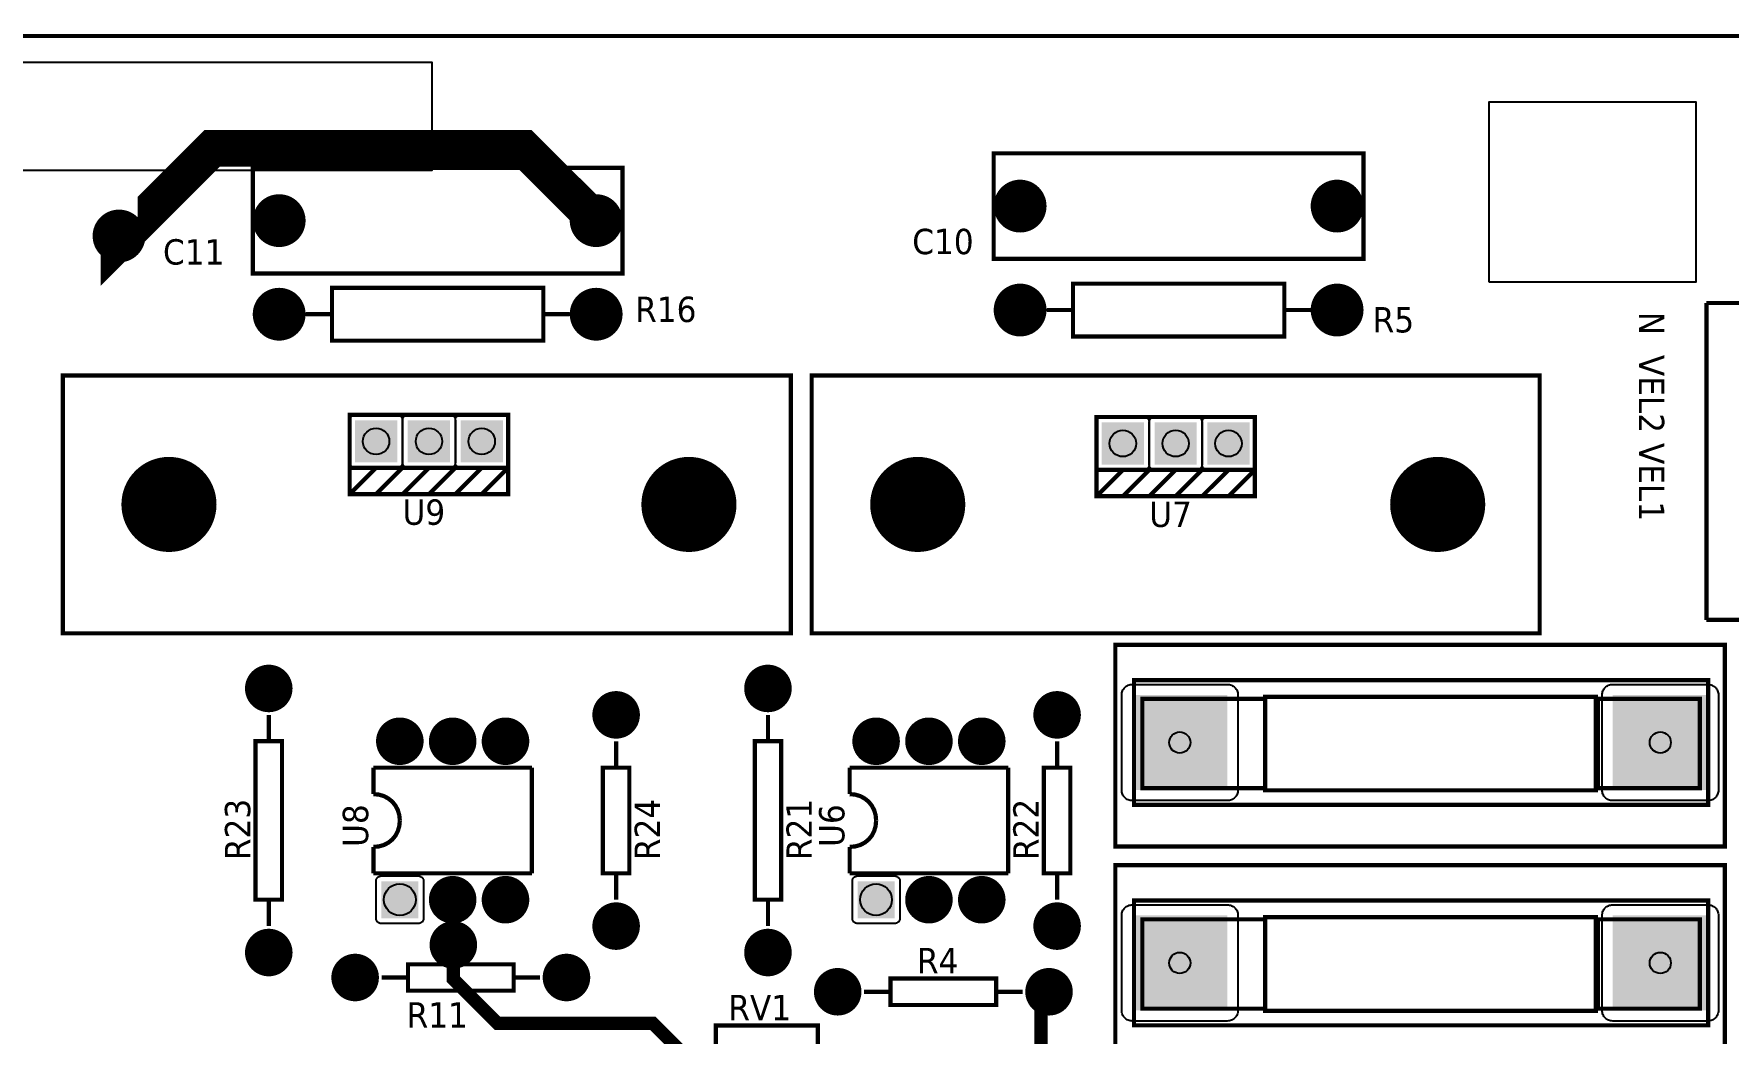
# Model space of a CAD drawing. Header units: millimetres. Extents: x 123.5 to 144.3, y 105.4 to 121.6.
# Drawn here: x 126.88 to 132.66, y 111.91 to 115.32 of the extents above; entities that cross this region are included whole.
import ezdxf

# ---------------------------------------------------------------- set-up
doc = ezdxf.new("R2010")
doc.units = ezdxf.units.MM
doc.layers.add('DESC', color=250, linetype='Continuous')
doc.styles.get("Standard").update_dxf_attribs({"font": 'tahoma.ttf'})

# ---------------------------------------------------------------- blocks, each defined once
blk = doc.blocks.new('EPAD')
at = {"const_width": 0.5}
blk.add_lwpolyline([(-0.25, 0, 1), (0.25, 0, 1)], format="xyb", close=True, dxfattribs=at)
blk = doc.blocks.new('RPAD')
blk.add_trace([(-0.5, -0.5), (-0.5, 0.5), (0.5, -0.5), (0.5, 0.5)])
blk = doc.blocks.new('Electronica')
for points, const_width in [([(127.3911, 110.3732), (132.7303, 110.3732), (132.7303, 114.4905), (127.3911, 114.4905), (127.3911, 110.3732)], 0.008), ([(127.3911, 110.3732), (132.7303, 110.3732), (132.7303, 114.4905), (127.3911, 114.4905), (127.3911, 110.3732)], 0.008), ([(127.3911, 110.3732), (132.7303, 110.3732), (132.7303, 114.4905), (127.3911, 114.4905), (127.3911, 110.3732)], 0.008), ([(129.2297, 114.1118), (129.2297, 114.1015), (129.406, 114.2778), (129.9959, 114.2778), (130.1328, 114.1409)], 0.07), ([(130.8853, 114.0684), (131.5853, 114.0684), (131.5853, 114.2684), (130.8853, 114.2684), (130.8853, 114.0684)], 0.008), ([(130.8853, 114.0684), (131.5853, 114.0684), (131.5853, 114.2684), (130.8853, 114.2684), (130.8853, 114.0684)], 0.008), ([(130.8853, 114.0684), (131.5853, 114.0684), (131.5853, 114.2684), (130.8853, 114.2684), (130.8853, 114.0684)], 0.008), ([(129.4828, 114.0409), (130.1828, 114.0409), (130.1828, 114.2409), (129.4828, 114.2409), (129.4828, 114.0409)], 0.008), ([(129.4828, 114.0409), (130.1828, 114.0409), (130.1828, 114.2409), (129.4828, 114.2409), (129.4828, 114.0409)], 0.008), ([(129.4828, 114.0409), (130.1828, 114.0409), (130.1828, 114.2409), (129.4828, 114.2409), (129.4828, 114.0409)], 0.008), ([(129.6328, 113.9137), (130.0328, 113.9137), (130.0328, 114.0137), (129.6328, 114.0137), (129.6328, 113.9137)], 0.008), ([(129.6328, 113.9137), (130.0328, 113.9137), (130.0328, 114.0137), (129.6328, 114.0137), (129.6328, 113.9137)], 0.008), ([(129.6328, 113.9137), (130.0328, 113.9137), (130.0328, 114.0137), (129.6328, 114.0137), (129.6328, 113.9137)], 0.008), ([(131.0353, 113.9216), (131.4353, 113.9216), (131.4353, 114.0216), (131.0353, 114.0216), (131.0353, 113.9216)], 0.008), ([(131.0353, 113.9216), (131.4353, 113.9216), (131.4353, 114.0216), (131.0353, 114.0216), (131.0353, 113.9216)], 0.008), ([(131.0353, 113.9216), (131.4353, 113.9216), (131.4353, 114.0216), (131.0353, 114.0216), (131.0353, 113.9216)], 0.008), ([(130.9853, 113.9716), (131.0353, 113.9716)], 0.008), ([(130.9853, 113.9716), (131.0353, 113.9716)], 0.008), ([(130.9853, 113.9716), (131.0353, 113.9716)], 0.008), ([(131.4353, 113.9716), (131.4853, 113.9716)], 0.008), ([(131.4353, 113.9716), (131.4853, 113.9716)], 0.008), ([(131.4353, 113.9716), (131.4853, 113.9716)], 0.008), ([(132.2344, 113.985), (132.6344, 113.985)], 0.008), ([(132.2344, 113.985), (132.2344, 113.385)], 0.008), ([(132.2344, 113.985), (132.6344, 113.985)], 0.008), ([(132.2344, 113.985), (132.2344, 113.385)], 0.008), ([(132.2344, 113.985), (132.6344, 113.985)], 0.008), ([(132.2344, 113.985), (132.2344, 113.385)], 0.008), ([(129.5828, 113.9637), (129.6328, 113.9637)], 0.008), ([(129.5828, 113.9637), (129.6328, 113.9637)], 0.008), ([(129.5828, 113.9637), (129.6328, 113.9637)], 0.008), ([(130.0328, 113.9637), (130.0828, 113.9637)], 0.008), ([(130.0328, 113.9637), (130.0828, 113.9637)], 0.008), ([(130.0328, 113.9637), (130.0828, 113.9637)], 0.008), ([(129.1234, 113.3594), (130.5013, 113.3594), (130.5013, 113.8476), (129.1234, 113.8476), (129.1234, 113.3594)], 0.008), ([(129.1234, 113.3594), (130.5013, 113.3594), (130.5013, 113.8476), (129.1234, 113.8476), (129.1234, 113.3594)], 0.008), ([(129.1234, 113.3594), (130.5013, 113.3594), (130.5013, 113.8476), (129.1234, 113.8476), (129.1234, 113.3594)], 0.008), ([(130.5407, 113.3594), (131.9187, 113.3594), (131.9187, 113.8476), (130.5407, 113.8476), (130.5407, 113.3594)], 0.008), ([(130.5407, 113.3594), (131.9187, 113.3594), (131.9187, 113.8476), (130.5407, 113.8476), (130.5407, 113.3594)], 0.008), ([(130.5407, 113.3594), (131.9187, 113.3594), (131.9187, 113.8476), (130.5407, 113.8476), (130.5407, 113.3594)], 0.008), ([(129.6663, 113.673), (129.9663, 113.673), (129.9663, 113.773), (129.6663, 113.773), (129.6663, 113.673)], 0.008), ([(129.6663, 113.673), (129.9663, 113.673), (129.9663, 113.773), (129.6663, 113.773), (129.6663, 113.673)], 0.008), ([(129.6663, 113.673), (129.9663, 113.673), (129.9663, 113.773), (129.6663, 113.773), (129.6663, 113.673)], 0.008), ([(131.0797, 113.669), (131.3797, 113.669), (131.3797, 113.769), (131.0797, 113.769), (131.0797, 113.669)], 0.008), ([(131.0797, 113.669), (131.3797, 113.669), (131.3797, 113.769), (131.0797, 113.769), (131.0797, 113.669)], 0.008), ([(131.0797, 113.669), (131.3797, 113.669), (131.3797, 113.769), (131.0797, 113.769), (131.0797, 113.669)], 0.008), ([(129.9663, 113.673), (129.9663, 113.623), (129.6663, 113.623), (129.6663, 113.673)], 0.008), ([(129.7163, 113.673), (129.6663, 113.623)], 0.008), ([(129.9663, 113.673), (129.9663, 113.623), (129.6663, 113.623), (129.6663, 113.673)], 0.008), ([(129.7163, 113.673), (129.6663, 113.623)], 0.008), ([(129.9663, 113.673), (129.9663, 113.623), (129.6663, 113.623), (129.6663, 113.673)], 0.008), ([(129.7163, 113.673), (129.6663, 113.623)], 0.008), ([(129.7663, 113.673), (129.7163, 113.623)], 0.008), ([(129.7663, 113.673), (129.7163, 113.623)], 0.008), ([(129.7663, 113.673), (129.7163, 113.623)], 0.008), ([(129.8163, 113.673), (129.7663, 113.623)], 0.008), ([(129.8163, 113.673), (129.7663, 113.623)], 0.008), ([(129.8163, 113.673), (129.7663, 113.623)], 0.008), ([(129.8663, 113.673), (129.8163, 113.623)], 0.008), ([(129.8663, 113.673), (129.8163, 113.623)], 0.008), ([(129.8663, 113.673), (129.8163, 113.623)], 0.008), ([(129.9163, 113.673), (129.8663, 113.623)], 0.008), ([(129.9163, 113.673), (129.8663, 113.623)], 0.008), ([(129.9163, 113.673), (129.8663, 113.623)], 0.008), ([(129.9663, 113.673), (129.9163, 113.623)], 0.008), ([(129.9663, 113.673), (129.9163, 113.623)], 0.008), ([(129.9663, 113.673), (129.9163, 113.623)], 0.008), ([(131.3797, 113.669), (131.3797, 113.619), (131.0797, 113.619), (131.0797, 113.669)], 0.008), ([(131.1297, 113.669), (131.0797, 113.619)], 0.008), ([(131.3797, 113.669), (131.3797, 113.619), (131.0797, 113.619), (131.0797, 113.669)], 0.008), ([(131.1297, 113.669), (131.0797, 113.619)], 0.008), ([(131.3797, 113.669), (131.3797, 113.619), (131.0797, 113.619), (131.0797, 113.669)], 0.008), ([(131.1297, 113.669), (131.0797, 113.619)], 0.008), ([(131.1797, 113.669), (131.1297, 113.619)], 0.008), ([(131.1797, 113.669), (131.1297, 113.619)], 0.008), ([(131.1797, 113.669), (131.1297, 113.619)], 0.008), ([(131.2297, 113.669), (131.1797, 113.619)], 0.008), ([(131.2297, 113.669), (131.1797, 113.619)], 0.008), ([(131.2297, 113.669), (131.1797, 113.619)], 0.008), ([(131.2797, 113.669), (131.2297, 113.619)], 0.008), ([(131.2797, 113.669), (131.2297, 113.619)], 0.008), ([(131.2797, 113.669), (131.2297, 113.619)], 0.008), ([(131.3297, 113.669), (131.2797, 113.619)], 0.008), ([(131.3297, 113.669), (131.2797, 113.619)], 0.008), ([(131.3297, 113.669), (131.2797, 113.619)], 0.008), ([(131.3797, 113.669), (131.3297, 113.619)], 0.008), ([(131.3797, 113.669), (131.3297, 113.619)], 0.008), ([(131.3797, 113.669), (131.3297, 113.619)], 0.008), ([(132.2344, 113.385), (132.6344, 113.385)], 0.008), ([(132.2344, 113.385), (132.6344, 113.385)], 0.008), ([(132.2344, 113.385), (132.6344, 113.385)], 0.008), ([(131.1155, 112.9558), (132.269, 112.9558), (132.269, 113.3377), (131.1155, 113.3377), (131.1155, 112.9558)], 0.008), ([(131.1155, 112.9558), (132.269, 112.9558), (132.269, 113.3377), (131.1155, 113.3377), (131.1155, 112.9558)], 0.008), ([(131.1155, 112.9558), (132.269, 112.9558), (132.269, 113.3377), (131.1155, 113.3377), (131.1155, 112.9558)], 0.008), ([(131.1509, 113.0346), (132.2375, 113.0346), (132.2375, 113.2708), (131.1509, 113.2708), (131.1509, 113.0346)], 0.008), ([(131.1509, 113.0346), (132.2375, 113.0346), (132.2375, 113.2708), (131.1509, 113.2708), (131.1509, 113.0346)], 0.008), ([(131.1509, 113.0346), (132.2375, 113.0346), (132.2375, 113.2708), (131.1509, 113.2708), (131.1509, 113.0346)], 0.008), ([(131.1667, 113.0661), (131.399, 113.0661), (131.399, 113.2354), (131.1667, 113.2354), (131.1667, 113.0661)], 0.008), ([(131.1667, 113.0661), (131.399, 113.0661), (131.399, 113.2354), (131.1667, 113.2354), (131.1667, 113.0661)], 0.008), ([(131.1667, 113.0661), (131.399, 113.0661), (131.399, 113.2354), (131.1667, 113.2354), (131.1667, 113.0661)], 0.008), ([(131.399, 113.0621), (132.0249, 113.0621), (132.0249, 113.2393), (131.399, 113.2393), (131.399, 113.0621)], 0.008), ([(131.399, 113.0621), (132.0249, 113.0621), (132.0249, 113.2393), (131.399, 113.2393), (131.399, 113.0621)], 0.008), ([(131.399, 113.0621), (132.0249, 113.0621), (132.0249, 113.2393), (131.399, 113.2393), (131.399, 113.0621)], 0.008), ([(132.0289, 113.0661), (132.2218, 113.0661), (132.2218, 113.2354), (132.0289, 113.2354), (132.0289, 113.0661)], 0.008), ([(132.0289, 113.0661), (132.2218, 113.0661), (132.2218, 113.2354), (132.0289, 113.2354), (132.0289, 113.0661)], 0.008), ([(132.0289, 113.0661), (132.2218, 113.0661), (132.2218, 113.2354), (132.0289, 113.2354), (132.0289, 113.0661)], 0.008), ([(129.5131, 113.1551), (129.5131, 113.2051)], 0.008), ([(129.5131, 113.1551), (129.5131, 113.2051)], 0.008), ([(129.5131, 113.1551), (129.5131, 113.2051)], 0.008), ([(130.458, 113.2051), (130.458, 113.1551)], 0.008), ([(130.458, 113.2051), (130.458, 113.1551)], 0.008), ([(130.458, 113.2051), (130.458, 113.1551)], 0.008), ([(129.4881, 112.8551), (129.5381, 112.8551), (129.5381, 113.1551), (129.4881, 113.1551), (129.4881, 112.8551)], 0.008), ([(129.4881, 112.8551), (129.5381, 112.8551), (129.5381, 113.1551), (129.4881, 113.1551), (129.4881, 112.8551)], 0.008), ([(129.4881, 112.8551), (129.5381, 112.8551), (129.5381, 113.1551), (129.4881, 113.1551), (129.4881, 112.8551)], 0.008), ([(130.1706, 113.1551), (130.1706, 113.1051)], 0.008), ([(130.1706, 113.1551), (130.1706, 113.1051)], 0.008), ([(130.1706, 113.1551), (130.1706, 113.1051)], 0.008), ([(130.433, 112.8551), (130.483, 112.8551), (130.483, 113.1551), (130.433, 113.1551), (130.433, 112.8551)], 0.008), ([(130.433, 112.8551), (130.483, 112.8551), (130.483, 113.1551), (130.433, 113.1551), (130.433, 112.8551)], 0.008), ([(130.433, 112.8551), (130.483, 112.8551), (130.483, 113.1551), (130.433, 113.1551), (130.433, 112.8551)], 0.008), ([(131.0053, 113.1051), (131.0053, 113.1551)], 0.008), ([(131.0053, 113.1051), (131.0053, 113.1551)], 0.008), ([(131.0053, 113.1051), (131.0053, 113.1551)], 0.008), ([(129.7112, 113.0551), (129.7112, 113.1051)], 0.008), ([(129.7112, 113.1051), (130.0112, 113.1051)], 0.008), ([(129.7112, 113.0551), (129.7112, 113.1051)], 0.008), ([(129.7112, 113.1051), (130.0112, 113.1051)], 0.008), ([(129.7112, 113.0551), (129.7112, 113.1051)], 0.008), ([(129.7112, 113.1051), (130.0112, 113.1051)], 0.008), ([(130.0112, 112.9051), (130.0112, 113.1051)], 0.008), ([(130.0112, 112.9051), (130.0112, 113.1051)], 0.008), ([(130.0112, 112.9051), (130.0112, 113.1051)], 0.008), ([(130.1456, 112.9051), (130.1956, 112.9051), (130.1956, 113.1051), (130.1456, 113.1051), (130.1456, 112.9051)], 0.008), ([(130.1456, 112.9051), (130.1956, 112.9051), (130.1956, 113.1051), (130.1456, 113.1051), (130.1456, 112.9051)], 0.008), ([(130.1456, 112.9051), (130.1956, 112.9051), (130.1956, 113.1051), (130.1456, 113.1051), (130.1456, 112.9051)], 0.008), ([(130.6127, 113.0551), (130.6127, 113.1051)], 0.008), ([(130.6127, 113.1051), (130.9127, 113.1051)], 0.008), ([(130.6127, 113.0551), (130.6127, 113.1051)], 0.008), ([(130.6127, 113.1051), (130.9127, 113.1051)], 0.008), ([(130.6127, 113.0551), (130.6127, 113.1051)], 0.008), ([(130.6127, 113.1051), (130.9127, 113.1051)], 0.008), ([(130.9127, 112.9051), (130.9127, 113.1051)], 0.008), ([(130.9127, 112.9051), (130.9127, 113.1051)], 0.008), ([(130.9127, 112.9051), (130.9127, 113.1051)], 0.008), ([(130.9803, 112.9051), (131.0303, 112.9051), (131.0303, 113.1051), (130.9803, 113.1051), (130.9803, 112.9051)], 0.008), ([(130.9803, 112.9051), (131.0303, 112.9051), (131.0303, 113.1051), (130.9803, 113.1051), (130.9803, 112.9051)], 0.008), ([(130.9803, 112.9051), (131.0303, 112.9051), (131.0303, 113.1051), (130.9803, 113.1051), (130.9803, 112.9051)], 0.008), ([(129.7612, 113.0051), (129.7602, 113.0152), (129.7574, 113.0247), (129.753, 113.0332), (129.747, 113.0406), (129.7397, 113.0466), (129.7312, 113.0512), (129.7216, 113.0541), (129.7112, 113.0551)], 0.008), ([(129.7612, 113.0051), (129.7602, 113.0152), (129.7574, 113.0247), (129.753, 113.0332), (129.747, 113.0406), (129.7397, 113.0466), (129.7312, 113.0512), (129.7216, 113.0541), (129.7112, 113.0551)], 0.008), ([(129.7612, 113.0051), (129.7602, 113.0152), (129.7574, 113.0247), (129.753, 113.0332), (129.747, 113.0406), (129.7397, 113.0466), (129.7312, 113.0512), (129.7216, 113.0541), (129.7112, 113.0551)], 0.008), ([(130.6627, 113.0051), (130.6618, 113.0152), (130.659, 113.0247), (130.6546, 113.0332), (130.6486, 113.0406), (130.6413, 113.0466), (130.6328, 113.0512), (130.6232, 113.0541), (130.6127, 113.0551)], 0.008), ([(130.6627, 113.0051), (130.6618, 113.0152), (130.659, 113.0247), (130.6546, 113.0332), (130.6486, 113.0406), (130.6413, 113.0466), (130.6328, 113.0512), (130.6232, 113.0541), (130.6127, 113.0551)], 0.008), ([(130.6627, 113.0051), (130.6618, 113.0152), (130.659, 113.0247), (130.6546, 113.0332), (130.6486, 113.0406), (130.6413, 113.0466), (130.6328, 113.0512), (130.6232, 113.0541), (130.6127, 113.0551)], 0.008), ([(129.7612, 113.0051), (129.7602, 112.9946), (129.7574, 112.985), (129.753, 112.9765), (129.747, 112.9692), (129.7397, 112.9632), (129.7312, 112.9588), (129.7216, 112.956), (129.7112, 112.9551)], 0.008), ([(129.7612, 113.0051), (129.7602, 112.9946), (129.7574, 112.985), (129.753, 112.9765), (129.747, 112.9692), (129.7397, 112.9632), (129.7312, 112.9588), (129.7216, 112.956), (129.7112, 112.9551)], 0.008), ([(129.7612, 113.0051), (129.7602, 112.9946), (129.7574, 112.985), (129.753, 112.9765), (129.747, 112.9692), (129.7397, 112.9632), (129.7312, 112.9588), (129.7216, 112.956), (129.7112, 112.9551)], 0.008), ([(130.6627, 113.0051), (130.6618, 112.9946), (130.659, 112.985), (130.6546, 112.9765), (130.6486, 112.9692), (130.6413, 112.9632), (130.6328, 112.9588), (130.6232, 112.956), (130.6127, 112.9551)], 0.008), ([(130.6627, 113.0051), (130.6618, 112.9946), (130.659, 112.985), (130.6546, 112.9765), (130.6486, 112.9692), (130.6413, 112.9632), (130.6328, 112.9588), (130.6232, 112.956), (130.6127, 112.9551)], 0.008), ([(130.6627, 113.0051), (130.6618, 112.9946), (130.659, 112.985), (130.6546, 112.9765), (130.6486, 112.9692), (130.6413, 112.9632), (130.6328, 112.9588), (130.6232, 112.956), (130.6127, 112.9551)], 0.008), ([(129.7112, 112.9051), (129.7112, 112.9551)], 0.008), ([(129.7112, 112.9051), (129.7112, 112.9551)], 0.008), ([(129.7112, 112.9051), (129.7112, 112.9551)], 0.008), ([(130.6127, 112.9051), (130.6127, 112.9551)], 0.008), ([(130.6127, 112.9051), (130.6127, 112.9551)], 0.008), ([(130.6127, 112.9051), (130.6127, 112.9551)], 0.008), ([(131.1155, 112.5385), (132.269, 112.5385), (132.269, 112.9204), (131.1155, 112.9204), (131.1155, 112.5385)], 0.008), ([(131.1155, 112.5385), (132.269, 112.5385), (132.269, 112.9204), (131.1155, 112.9204), (131.1155, 112.5385)], 0.008), ([(131.1155, 112.5385), (132.269, 112.5385), (132.269, 112.9204), (131.1155, 112.9204), (131.1155, 112.5385)], 0.008), ([(129.7112, 112.9051), (130.0112, 112.9051)], 0.008), ([(129.7112, 112.9051), (130.0112, 112.9051)], 0.008), ([(129.7112, 112.9051), (130.0112, 112.9051)], 0.008), ([(130.1706, 112.9051), (130.1706, 112.8551)], 0.008), ([(130.1706, 112.9051), (130.1706, 112.8551)], 0.008), ([(130.1706, 112.9051), (130.1706, 112.8551)], 0.008), ([(130.6127, 112.9051), (130.9127, 112.9051)], 0.008), ([(130.6127, 112.9051), (130.9127, 112.9051)], 0.008), ([(130.6127, 112.9051), (130.9127, 112.9051)], 0.008), ([(131.0053, 112.8551), (131.0053, 112.9051)], 0.008), ([(131.0053, 112.8551), (131.0053, 112.9051)], 0.008), ([(131.0053, 112.8551), (131.0053, 112.9051)], 0.008), ([(129.5131, 112.8051), (129.5131, 112.8551)], 0.008), ([(129.5131, 112.8051), (129.5131, 112.8551)], 0.008), ([(129.5131, 112.8051), (129.5131, 112.8551)], 0.008), ([(130.458, 112.8551), (130.458, 112.8051)], 0.008), ([(130.458, 112.8551), (130.458, 112.8051)], 0.008), ([(130.458, 112.8551), (130.458, 112.8051)], 0.008), ([(131.1509, 112.6173), (132.2375, 112.6173), (132.2375, 112.8535), (131.1509, 112.8535), (131.1509, 112.6173)], 0.008), ([(131.1509, 112.6173), (132.2375, 112.6173), (132.2375, 112.8535), (131.1509, 112.8535), (131.1509, 112.6173)], 0.008), ([(131.1509, 112.6173), (132.2375, 112.6173), (132.2375, 112.8535), (131.1509, 112.8535), (131.1509, 112.6173)], 0.008), ([(131.1667, 112.6488), (131.399, 112.6488), (131.399, 112.818), (131.1667, 112.818), (131.1667, 112.6488)], 0.008), ([(131.1667, 112.6488), (131.399, 112.6488), (131.399, 112.818), (131.1667, 112.818), (131.1667, 112.6488)], 0.008), ([(131.1667, 112.6488), (131.399, 112.6488), (131.399, 112.818), (131.1667, 112.818), (131.1667, 112.6488)], 0.008), ([(131.399, 112.6448), (132.0249, 112.6448), (132.0249, 112.822), (131.399, 112.822), (131.399, 112.6448)], 0.008), ([(131.399, 112.6448), (132.0249, 112.6448), (132.0249, 112.822), (131.399, 112.822), (131.399, 112.6448)], 0.008), ([(131.399, 112.6448), (132.0249, 112.6448), (132.0249, 112.822), (131.399, 112.822), (131.399, 112.6448)], 0.008), ([(132.0289, 112.6488), (132.2218, 112.6488), (132.2218, 112.818), (132.0289, 112.818), (132.0289, 112.6488)], 0.008), ([(132.0289, 112.6488), (132.2218, 112.6488), (132.2218, 112.818), (132.0289, 112.818), (132.0289, 112.6488)], 0.008), ([(132.0289, 112.6488), (132.2218, 112.6488), (132.2218, 112.818), (132.0289, 112.818), (132.0289, 112.6488)], 0.008), ([(129.8625, 112.7695), (129.8625, 112.7049), (129.9462, 112.6212), (130.2399, 112.6212), (130.3207, 112.5404), (130.3207, 112.5001), (130.458, 112.3628), (130.458, 112.2331), (130.4969, 112.1943)], 0.025), ([(129.7766, 112.6828), (129.9766, 112.6828), (129.9766, 112.7328), (129.7766, 112.7328), (129.7766, 112.6828)], 0.008), ([(129.7766, 112.6828), (129.9766, 112.6828), (129.9766, 112.7328), (129.7766, 112.7328), (129.7766, 112.6828)], 0.008), ([(129.7766, 112.6828), (129.9766, 112.6828), (129.9766, 112.7328), (129.7766, 112.7328), (129.7766, 112.6828)], 0.008), ([(129.7266, 112.7078), (129.7766, 112.7078)], 0.008), ([(129.7266, 112.7078), (129.7766, 112.7078)], 0.008), ([(129.7266, 112.7078), (129.7766, 112.7078)], 0.008), ([(129.9766, 112.7078), (130.0266, 112.7078)], 0.008), ([(129.9766, 112.7078), (130.0266, 112.7078)], 0.008), ([(129.9766, 112.7078), (130.0266, 112.7078)], 0.008), ([(130.69, 112.6558), (130.89, 112.6558), (130.89, 112.7058), (130.69, 112.7058), (130.69, 112.6558)], 0.008), ([(130.69, 112.6558), (130.89, 112.6558), (130.89, 112.7058), (130.69, 112.7058), (130.69, 112.6558)], 0.008), ([(130.69, 112.6558), (130.89, 112.6558), (130.89, 112.7058), (130.69, 112.7058), (130.69, 112.6558)], 0.008), ([(130.797, 112.2917), (130.975, 112.4698), (130.975, 112.6659), (130.99, 112.6808)], 0.025), ([(130.64, 112.6808), (130.69, 112.6808)], 0.008), ([(130.64, 112.6808), (130.69, 112.6808)], 0.008), ([(130.64, 112.6808), (130.69, 112.6808)], 0.008), ([(130.89, 112.6808), (130.94, 112.6808)], 0.008), ([(130.89, 112.6808), (130.94, 112.6808)], 0.008), ([(130.89, 112.6808), (130.94, 112.6808)], 0.008), ([(130.3595, 112.3964), (130.5524, 112.3964), (130.5524, 112.6169), (130.3595, 112.6169), (130.3595, 112.3964)], 0.008), ([(130.3595, 112.3964), (130.5524, 112.3964), (130.5524, 112.6169), (130.3595, 112.6169), (130.3595, 112.3964)], 0.008), ([(130.3595, 112.3964), (130.5524, 112.3964), (130.5524, 112.6169), (130.3595, 112.6169), (130.3595, 112.3964)], 0.008)]:
    blk.add_lwpolyline(points, dxfattribs=dict(const_width=const_width))
for points in [[(128.1122, 114.2366), (129.8222, 114.2366), (129.8222, 114.4406), (128.1122, 114.4406), (128.1122, 114.2366)], [(131.8224, 114.0248), (132.2147, 114.0248), (132.2147, 114.365), (131.8224, 114.365), (131.8224, 114.0248)]]:
    blk.add_lwpolyline(points)
for points in [[(129.7563, 113.673), (129.6763, 113.673), (129.6752, 113.673), (129.6742, 113.6732), (129.6733, 113.6734), (129.6724, 113.6737), (129.6715, 113.6742), (129.6707, 113.6746), (129.6699, 113.6752), (129.6692, 113.6759), (129.6685, 113.6766), (129.668, 113.6773), (129.6675, 113.6782), (129.6671, 113.679), (129.6667, 113.68), (129.6665, 113.6809), (129.6663, 113.6819), (129.6663, 113.683), (129.6663, 113.763), (129.6663, 113.764), (129.6665, 113.765), (129.6667, 113.766), (129.6671, 113.7669), (129.6675, 113.7678), (129.668, 113.7686), (129.6685, 113.7694), (129.6692, 113.7701), (129.6699, 113.7707), (129.6707, 113.7713), (129.6715, 113.7718), (129.6724, 113.7722), (129.6733, 113.7725), (129.6742, 113.7728), (129.6752, 113.7729), (129.6763, 113.773), (129.7563, 113.773), (129.7573, 113.7729), (129.7583, 113.7728), (129.7593, 113.7725), (129.7602, 113.7722), (129.7611, 113.7718), (129.7619, 113.7713), (129.7627, 113.7707), (129.7634, 113.7701), (129.764, 113.7694), (129.7646, 113.7686), (129.7651, 113.7678), (129.7655, 113.7669), (129.7658, 113.766), (129.7661, 113.765), (129.7662, 113.764), (129.7663, 113.763), (129.7663, 113.683), (129.7662, 113.6819), (129.7661, 113.6809), (129.7658, 113.68), (129.7655, 113.679), (129.7651, 113.6782), (129.7646, 113.6773), (129.764, 113.6766), (129.7634, 113.6759), (129.7627, 113.6752), (129.7619, 113.6746), (129.7611, 113.6742), (129.7602, 113.6737), (129.7593, 113.6734), (129.7583, 113.6732), (129.7573, 113.673), (129.7563, 113.673)], [(129.8563, 113.673), (129.7763, 113.673), (129.7752, 113.673), (129.7742, 113.6732), (129.7733, 113.6734), (129.7724, 113.6737), (129.7715, 113.6742), (129.7707, 113.6746), (129.7699, 113.6752), (129.7692, 113.6759), (129.7685, 113.6766), (129.768, 113.6773), (129.7675, 113.6782), (129.7671, 113.679), (129.7667, 113.68), (129.7665, 113.6809), (129.7663, 113.6819), (129.7663, 113.683), (129.7663, 113.763), (129.7663, 113.764), (129.7665, 113.765), (129.7667, 113.766), (129.7671, 113.7669), (129.7675, 113.7678), (129.768, 113.7686), (129.7685, 113.7694), (129.7692, 113.7701), (129.7699, 113.7707), (129.7707, 113.7713), (129.7715, 113.7718), (129.7724, 113.7722), (129.7733, 113.7725), (129.7742, 113.7728), (129.7752, 113.7729), (129.7763, 113.773), (129.8563, 113.773), (129.8573, 113.7729), (129.8583, 113.7728), (129.8593, 113.7725), (129.8602, 113.7722), (129.8611, 113.7718), (129.8619, 113.7713), (129.8627, 113.7707), (129.8634, 113.7701), (129.864, 113.7694), (129.8646, 113.7686), (129.8651, 113.7678), (129.8655, 113.7669), (129.8658, 113.766), (129.8661, 113.765), (129.8662, 113.764), (129.8663, 113.763), (129.8663, 113.683), (129.8662, 113.6819), (129.8661, 113.6809), (129.8658, 113.68), (129.8655, 113.679), (129.8651, 113.6782), (129.8646, 113.6773), (129.864, 113.6766), (129.8634, 113.6759), (129.8627, 113.6752), (129.8619, 113.6746), (129.8611, 113.6742), (129.8602, 113.6737), (129.8593, 113.6734), (129.8583, 113.6732), (129.8573, 113.673), (129.8563, 113.673)], [(129.9563, 113.673), (129.8763, 113.673), (129.8752, 113.673), (129.8742, 113.6732), (129.8733, 113.6734), (129.8724, 113.6737), (129.8715, 113.6742), (129.8707, 113.6746), (129.8699, 113.6752), (129.8692, 113.6759), (129.8685, 113.6766), (129.868, 113.6773), (129.8675, 113.6782), (129.8671, 113.679), (129.8667, 113.68), (129.8665, 113.6809), (129.8663, 113.6819), (129.8663, 113.683), (129.8663, 113.763), (129.8663, 113.764), (129.8665, 113.765), (129.8667, 113.766), (129.8671, 113.7669), (129.8675, 113.7678), (129.868, 113.7686), (129.8685, 113.7694), (129.8692, 113.7701), (129.8699, 113.7707), (129.8707, 113.7713), (129.8715, 113.7718), (129.8724, 113.7722), (129.8733, 113.7725), (129.8742, 113.7728), (129.8752, 113.7729), (129.8763, 113.773), (129.9563, 113.773), (129.9573, 113.7729), (129.9583, 113.7728), (129.9593, 113.7725), (129.9602, 113.7722), (129.9611, 113.7718), (129.9619, 113.7713), (129.9627, 113.7707), (129.9634, 113.7701), (129.964, 113.7694), (129.9646, 113.7686), (129.9651, 113.7678), (129.9655, 113.7669), (129.9658, 113.766), (129.9661, 113.765), (129.9662, 113.764), (129.9663, 113.763), (129.9663, 113.683), (129.9662, 113.6819), (129.9661, 113.6809), (129.9658, 113.68), (129.9655, 113.679), (129.9651, 113.6782), (129.9646, 113.6773), (129.964, 113.6766), (129.9634, 113.6759), (129.9627, 113.6752), (129.9619, 113.6746), (129.9611, 113.6742), (129.9602, 113.6737), (129.9593, 113.6734), (129.9583, 113.6732), (129.9573, 113.673), (129.9563, 113.673)], [(131.1697, 113.669), (131.0897, 113.669), (131.0886, 113.6691), (131.0876, 113.6692), (131.0867, 113.6695), (131.0857, 113.6698), (131.0849, 113.6702), (131.084, 113.6707), (131.0833, 113.6713), (131.0826, 113.6719), (131.0819, 113.6726), (131.0814, 113.6734), (131.0809, 113.6742), (131.0804, 113.6751), (131.0801, 113.676), (131.0799, 113.677), (131.0797, 113.678), (131.0797, 113.679), (131.0797, 113.759), (131.0797, 113.7601), (131.0799, 113.7611), (131.0801, 113.762), (131.0804, 113.763), (131.0809, 113.7638), (131.0814, 113.7647), (131.0819, 113.7654), (131.0826, 113.7661), (131.0833, 113.7668), (131.084, 113.7673), (131.0849, 113.7678), (131.0857, 113.7683), (131.0867, 113.7686), (131.0876, 113.7688), (131.0886, 113.769), (131.0897, 113.769), (131.1697, 113.769), (131.1707, 113.769), (131.1717, 113.7688), (131.1727, 113.7686), (131.1736, 113.7683), (131.1745, 113.7678), (131.1753, 113.7673), (131.1761, 113.7668), (131.1768, 113.7661), (131.1774, 113.7654), (131.178, 113.7647), (131.1785, 113.7638), (131.1789, 113.763), (131.1792, 113.762), (131.1795, 113.7611), (131.1796, 113.7601), (131.1797, 113.759), (131.1797, 113.679), (131.1796, 113.678), (131.1795, 113.677), (131.1792, 113.676), (131.1789, 113.6751), (131.1785, 113.6742), (131.178, 113.6734), (131.1774, 113.6726), (131.1768, 113.6719), (131.1761, 113.6713), (131.1753, 113.6707), (131.1745, 113.6702), (131.1736, 113.6698), (131.1727, 113.6695), (131.1717, 113.6692), (131.1707, 113.6691), (131.1697, 113.669)], [(131.2697, 113.669), (131.1897, 113.669), (131.1886, 113.6691), (131.1876, 113.6692), (131.1867, 113.6695), (131.1857, 113.6698), (131.1849, 113.6702), (131.184, 113.6707), (131.1833, 113.6713), (131.1826, 113.6719), (131.1819, 113.6726), (131.1814, 113.6734), (131.1809, 113.6742), (131.1804, 113.6751), (131.1801, 113.676), (131.1799, 113.677), (131.1797, 113.678), (131.1797, 113.679), (131.1797, 113.759), (131.1797, 113.7601), (131.1799, 113.7611), (131.1801, 113.762), (131.1804, 113.763), (131.1809, 113.7638), (131.1814, 113.7647), (131.1819, 113.7654), (131.1826, 113.7661), (131.1833, 113.7668), (131.184, 113.7673), (131.1849, 113.7678), (131.1857, 113.7683), (131.1867, 113.7686), (131.1876, 113.7688), (131.1886, 113.769), (131.1897, 113.769), (131.2697, 113.769), (131.2707, 113.769), (131.2717, 113.7688), (131.2727, 113.7686), (131.2736, 113.7683), (131.2745, 113.7678), (131.2753, 113.7673), (131.2761, 113.7668), (131.2768, 113.7661), (131.2774, 113.7654), (131.278, 113.7647), (131.2785, 113.7638), (131.2789, 113.763), (131.2792, 113.762), (131.2795, 113.7611), (131.2796, 113.7601), (131.2797, 113.759), (131.2797, 113.679), (131.2796, 113.678), (131.2795, 113.677), (131.2792, 113.676), (131.2789, 113.6751), (131.2785, 113.6742), (131.278, 113.6734), (131.2774, 113.6726), (131.2768, 113.6719), (131.2761, 113.6713), (131.2753, 113.6707), (131.2745, 113.6702), (131.2736, 113.6698), (131.2727, 113.6695), (131.2717, 113.6692), (131.2707, 113.6691), (131.2697, 113.669)], [(131.3697, 113.669), (131.2897, 113.669), (131.2886, 113.6691), (131.2876, 113.6692), (131.2867, 113.6695), (131.2857, 113.6698), (131.2849, 113.6702), (131.284, 113.6707), (131.2833, 113.6713), (131.2826, 113.6719), (131.2819, 113.6726), (131.2814, 113.6734), (131.2809, 113.6742), (131.2804, 113.6751), (131.2801, 113.676), (131.2799, 113.677), (131.2797, 113.678), (131.2797, 113.679), (131.2797, 113.759), (131.2797, 113.7601), (131.2799, 113.7611), (131.2801, 113.762), (131.2804, 113.763), (131.2809, 113.7638), (131.2814, 113.7647), (131.2819, 113.7654), (131.2826, 113.7661), (131.2833, 113.7668), (131.284, 113.7673), (131.2849, 113.7678), (131.2857, 113.7683), (131.2867, 113.7686), (131.2876, 113.7688), (131.2886, 113.769), (131.2897, 113.769), (131.3697, 113.769), (131.3707, 113.769), (131.3717, 113.7688), (131.3727, 113.7686), (131.3736, 113.7683), (131.3745, 113.7678), (131.3753, 113.7673), (131.3761, 113.7668), (131.3768, 113.7661), (131.3774, 113.7654), (131.378, 113.7647), (131.3785, 113.7638), (131.3789, 113.763), (131.3792, 113.762), (131.3795, 113.7611), (131.3796, 113.7601), (131.3797, 113.759), (131.3797, 113.679), (131.3796, 113.678), (131.3795, 113.677), (131.3792, 113.676), (131.3789, 113.6751), (131.3785, 113.6742), (131.378, 113.6734), (131.3774, 113.6726), (131.3768, 113.6719), (131.3761, 113.6713), (131.3753, 113.6707), (131.3745, 113.6702), (131.3736, 113.6698), (131.3727, 113.6695), (131.3717, 113.6692), (131.3707, 113.6691), (131.3697, 113.669)], [(131.1475, 113.2627), (131.3275, 113.2627), (131.3296, 113.2626), (131.3316, 113.2623), (131.3336, 113.2618), (131.3354, 113.2611), (131.3372, 113.2603), (131.3388, 113.2593), (131.3404, 113.2582), (131.3418, 113.2569), (131.343, 113.2555), (131.3442, 113.254), (131.3452, 113.2523), (131.346, 113.2506), (131.3467, 113.2487), (131.3471, 113.2468), (131.3474, 113.2448), (131.3475, 113.2427), (131.3475, 113.0627), (131.3474, 113.0606), (131.3471, 113.0586), (131.3467, 113.0567), (131.346, 113.0548), (131.3452, 113.0531), (131.3442, 113.0514), (131.343, 113.0499), (131.3418, 113.0485), (131.3404, 113.0472), (131.3388, 113.0461), (131.3372, 113.0451), (131.3354, 113.0442), (131.3336, 113.0436), (131.3316, 113.0431), (131.3296, 113.0428), (131.3275, 113.0427), (131.1475, 113.0427), (131.1455, 113.0428), (131.1435, 113.0431), (131.1415, 113.0436), (131.1397, 113.0442), (131.1379, 113.0451), (131.1363, 113.0461), (131.1347, 113.0472), (131.1333, 113.0485), (131.132, 113.0499), (131.1309, 113.0514), (131.1299, 113.0531), (131.1291, 113.0548), (131.1284, 113.0567), (131.1279, 113.0586), (131.1276, 113.0606), (131.1275, 113.0627), (131.1275, 113.2427), (131.1276, 113.2448), (131.1279, 113.2468), (131.1284, 113.2487), (131.1291, 113.2506), (131.1299, 113.2523), (131.1309, 113.254), (131.132, 113.2555), (131.1333, 113.2569), (131.1347, 113.2582), (131.1363, 113.2593), (131.1379, 113.2603), (131.1397, 113.2611), (131.1415, 113.2618), (131.1435, 113.2623), (131.1455, 113.2626), (131.1475, 113.2627)], [(132.057, 113.2627), (132.237, 113.2627), (132.2391, 113.2626), (132.2411, 113.2623), (132.243, 113.2618), (132.2449, 113.2611), (132.2466, 113.2603), (132.2483, 113.2593), (132.2498, 113.2582), (132.2512, 113.2569), (132.2525, 113.2555), (132.2536, 113.254), (132.2546, 113.2523), (132.2555, 113.2506), (132.2561, 113.2487), (132.2566, 113.2468), (132.2569, 113.2448), (132.257, 113.2427), (132.257, 113.0627), (132.2569, 113.0606), (132.2566, 113.0586), (132.2561, 113.0567), (132.2555, 113.0548), (132.2546, 113.0531), (132.2536, 113.0514), (132.2525, 113.0499), (132.2512, 113.0485), (132.2498, 113.0472), (132.2483, 113.0461), (132.2466, 113.0451), (132.2449, 113.0442), (132.243, 113.0436), (132.2411, 113.0431), (132.2391, 113.0428), (132.237, 113.0427), (132.057, 113.0427), (132.0549, 113.0428), (132.0529, 113.0431), (132.051, 113.0436), (132.0491, 113.0442), (132.0474, 113.0451), (132.0457, 113.0461), (132.0442, 113.0472), (132.0428, 113.0485), (132.0415, 113.0499), (132.0404, 113.0514), (132.0394, 113.0531), (132.0385, 113.0548), (132.0379, 113.0567), (132.0374, 113.0586), (132.0371, 113.0606), (132.037, 113.0627), (132.037, 113.2427), (132.0371, 113.2448), (132.0374, 113.2468), (132.0379, 113.2487), (132.0385, 113.2506), (132.0394, 113.2523), (132.0404, 113.254), (132.0415, 113.2555), (132.0428, 113.2569), (132.0442, 113.2582), (132.0457, 113.2593), (132.0474, 113.2603), (132.0491, 113.2611), (132.051, 113.2618), (132.0529, 113.2623), (132.0549, 113.2626), (132.057, 113.2627)], [(129.7262, 112.9001), (129.7962, 112.9001), (129.7972, 112.9), (129.7982, 112.8999), (129.7992, 112.8996), (129.8001, 112.8993), (129.801, 112.8989), (129.8018, 112.8984), (129.8026, 112.8978), (129.8033, 112.8972), (129.8039, 112.8965), (129.8045, 112.8957), (129.805, 112.8949), (129.8054, 112.894), (129.8057, 112.8931), (129.806, 112.8921), (129.8061, 112.8911), (129.8062, 112.8901), (129.8062, 112.8201), (129.8061, 112.819), (129.806, 112.818), (129.8057, 112.817), (129.8054, 112.8161), (129.805, 112.8152), (129.8045, 112.8144), (129.8039, 112.8137), (129.8033, 112.8129), (129.8026, 112.8123), (129.8018, 112.8117), (129.801, 112.8112), (129.8001, 112.8108), (129.7992, 112.8105), (129.7982, 112.8103), (129.7972, 112.8101), (129.7962, 112.8101), (129.7262, 112.8101), (129.7251, 112.8101), (129.7241, 112.8103), (129.7232, 112.8105), (129.7222, 112.8108), (129.7214, 112.8112), (129.7205, 112.8117), (129.7198, 112.8123), (129.7191, 112.8129), (129.7184, 112.8137), (129.7179, 112.8144), (129.7174, 112.8152), (129.7169, 112.8161), (129.7166, 112.817), (129.7164, 112.818), (129.7162, 112.819), (129.7162, 112.8201), (129.7162, 112.8901), (129.7162, 112.8911), (129.7164, 112.8921), (129.7166, 112.8931), (129.7169, 112.894), (129.7174, 112.8949), (129.7179, 112.8957), (129.7184, 112.8965), (129.7191, 112.8972), (129.7198, 112.8978), (129.7205, 112.8984), (129.7214, 112.8989), (129.7222, 112.8993), (129.7232, 112.8996), (129.7241, 112.8999), (129.7251, 112.9), (129.7262, 112.9001)], [(130.6277, 112.9001), (130.6977, 112.9001), (130.6988, 112.9), (130.6998, 112.8999), (130.7008, 112.8996), (130.7017, 112.8993), (130.7026, 112.8989), (130.7034, 112.8984), (130.7041, 112.8978), (130.7049, 112.8972), (130.7055, 112.8965), (130.7061, 112.8957), (130.7066, 112.8949), (130.707, 112.894), (130.7073, 112.8931), (130.7075, 112.8921), (130.7077, 112.8911), (130.7077, 112.8901), (130.7077, 112.8201), (130.7077, 112.819), (130.7075, 112.818), (130.7073, 112.817), (130.707, 112.8161), (130.7066, 112.8152), (130.7061, 112.8144), (130.7055, 112.8137), (130.7049, 112.8129), (130.7041, 112.8123), (130.7034, 112.8117), (130.7026, 112.8112), (130.7017, 112.8108), (130.7008, 112.8105), (130.6998, 112.8103), (130.6988, 112.8101), (130.6977, 112.8101), (130.6277, 112.8101), (130.6267, 112.8101), (130.6257, 112.8103), (130.6247, 112.8105), (130.6238, 112.8108), (130.6229, 112.8112), (130.6221, 112.8117), (130.6213, 112.8123), (130.6206, 112.8129), (130.62, 112.8137), (130.6194, 112.8144), (130.6189, 112.8152), (130.6185, 112.8161), (130.6182, 112.817), (130.6179, 112.818), (130.6178, 112.819), (130.6177, 112.8201), (130.6177, 112.8901), (130.6178, 112.8911), (130.6179, 112.8921), (130.6182, 112.8931), (130.6185, 112.894), (130.6189, 112.8949), (130.6194, 112.8957), (130.62, 112.8965), (130.6206, 112.8972), (130.6213, 112.8978), (130.6221, 112.8984), (130.6229, 112.8989), (130.6238, 112.8993), (130.6247, 112.8996), (130.6257, 112.8999), (130.6267, 112.9), (130.6277, 112.9001)], [(131.1475, 112.8454), (131.3275, 112.8454), (131.3296, 112.8453), (131.3316, 112.845), (131.3336, 112.8445), (131.3354, 112.8438), (131.3372, 112.843), (131.3388, 112.842), (131.3404, 112.8409), (131.3418, 112.8396), (131.343, 112.8382), (131.3442, 112.8366), (131.3452, 112.835), (131.346, 112.8332), (131.3467, 112.8314), (131.3471, 112.8295), (131.3474, 112.8274), (131.3475, 112.8254), (131.3475, 112.6454), (131.3474, 112.6433), (131.3471, 112.6413), (131.3467, 112.6393), (131.346, 112.6375), (131.3452, 112.6357), (131.3442, 112.6341), (131.343, 112.6326), (131.3418, 112.6312), (131.3404, 112.6299), (131.3388, 112.6287), (131.3372, 112.6277), (131.3354, 112.6269), (131.3336, 112.6263), (131.3316, 112.6258), (131.3296, 112.6255), (131.3275, 112.6254), (131.1475, 112.6254), (131.1455, 112.6255), (131.1435, 112.6258), (131.1415, 112.6263), (131.1397, 112.6269), (131.1379, 112.6277), (131.1363, 112.6287), (131.1347, 112.6299), (131.1333, 112.6312), (131.132, 112.6326), (131.1309, 112.6341), (131.1299, 112.6357), (131.1291, 112.6375), (131.1284, 112.6393), (131.1279, 112.6413), (131.1276, 112.6433), (131.1275, 112.6454), (131.1275, 112.8254), (131.1276, 112.8274), (131.1279, 112.8295), (131.1284, 112.8314), (131.1291, 112.8332), (131.1299, 112.835), (131.1309, 112.8366), (131.132, 112.8382), (131.1333, 112.8396), (131.1347, 112.8409), (131.1363, 112.842), (131.1379, 112.843), (131.1397, 112.8438), (131.1415, 112.8445), (131.1435, 112.845), (131.1455, 112.8453), (131.1475, 112.8454)], [(132.057, 112.8454), (132.237, 112.8454), (132.2391, 112.8453), (132.2411, 112.845), (132.243, 112.8445), (132.2449, 112.8438), (132.2466, 112.843), (132.2483, 112.842), (132.2498, 112.8409), (132.2512, 112.8396), (132.2525, 112.8382), (132.2536, 112.8366), (132.2546, 112.835), (132.2555, 112.8332), (132.2561, 112.8314), (132.2566, 112.8295), (132.2569, 112.8274), (132.257, 112.8254), (132.257, 112.6454), (132.2569, 112.6433), (132.2566, 112.6413), (132.2561, 112.6393), (132.2555, 112.6375), (132.2546, 112.6357), (132.2536, 112.6341), (132.2525, 112.6326), (132.2512, 112.6312), (132.2498, 112.6299), (132.2483, 112.6287), (132.2466, 112.6277), (132.2449, 112.6269), (132.243, 112.6263), (132.2411, 112.6258), (132.2391, 112.6255), (132.237, 112.6254), (132.057, 112.6254), (132.0549, 112.6255), (132.0529, 112.6258), (132.051, 112.6263), (132.0491, 112.6269), (132.0474, 112.6277), (132.0457, 112.6287), (132.0442, 112.6299), (132.0428, 112.6312), (132.0415, 112.6326), (132.0404, 112.6341), (132.0394, 112.6357), (132.0385, 112.6375), (132.0379, 112.6393), (132.0374, 112.6413), (132.0371, 112.6433), (132.037, 112.6454), (132.037, 112.8254), (132.0371, 112.8274), (132.0374, 112.8295), (132.0379, 112.8314), (132.0385, 112.8332), (132.0394, 112.835), (132.0404, 112.8366), (132.0415, 112.8382), (132.0428, 112.8396), (132.0442, 112.8409), (132.0457, 112.842), (132.0474, 112.843), (132.0491, 112.8438), (132.051, 112.8445), (132.0529, 112.845), (132.0549, 112.8453), (132.057, 112.8454)]]:
    blk.add_lwpolyline(points, close=True)
for centre, radius in [((129.5328, 114.1409), 0.025), ((130.1328, 114.1409), 0.025), ((130.9353, 114.1684), 0.025), ((131.5353, 114.1684), 0.025), ((129.2297, 114.1118), 0.025), ((129.5328, 113.9637), 0.025), ((130.1328, 113.9637), 0.025), ((130.9353, 113.9716), 0.025), ((131.5353, 113.9716), 0.025), ((129.7163, 113.723), 0.025), ((129.8163, 113.723), 0.025), ((129.9163, 113.723), 0.025), ((131.1297, 113.719), 0.025), ((131.2297, 113.719), 0.025), ((131.3297, 113.719), 0.025), ((129.3242, 113.6035), 0.03), ((130.3084, 113.6035), 0.03), ((130.7415, 113.6035), 0.03), ((131.7257, 113.6035), 0.03), ((129.5131, 113.2551), 0.025), ((130.458, 113.2551), 0.025), ((130.1706, 113.2051), 0.025), ((131.0053, 113.2051), 0.025), ((129.7612, 113.1551), 0.03), ((129.8612, 113.1551), 0.03), ((129.9612, 113.1551), 0.03), ((130.6627, 113.1551), 0.03), ((130.7627, 113.1551), 0.03), ((130.8627, 113.1551), 0.03), ((131.2375, 113.1527), 0.02), ((132.147, 113.1527), 0.02), ((129.7612, 112.8551), 0.03), ((129.8612, 112.8551), 0.03), ((129.9612, 112.8551), 0.03), ((130.6627, 112.8551), 0.03), ((130.7627, 112.8551), 0.03), ((130.8627, 112.8551), 0.03), ((130.1706, 112.8051), 0.025), ((131.0053, 112.8051), 0.025), ((129.8625, 112.7695), 0.025), ((129.5131, 112.7551), 0.025), ((130.458, 112.7551), 0.025), ((131.2375, 112.7354), 0.02), ((132.147, 112.7354), 0.02), ((129.6766, 112.7078), 0.025), ((130.0766, 112.7078), 0.025), ((130.59, 112.6808), 0.025), ((130.99, 112.6808), 0.025)]:
    blk.add_circle(centre, radius)
for name, p, xscale, yscale in [('EPAD', (130.9353, 114.1684), 0.1, 0.1), ('EPAD', (130.9353, 114.1684), 0.08, 0.08), ('EPAD', (131.5353, 114.1684), 0.1, 0.1), ('EPAD', (131.5353, 114.1684), 0.08, 0.08), ('EPAD', (129.5328, 114.1409), 0.1, 0.1), ('EPAD', (129.5328, 114.1409), 0.08, 0.08), ('EPAD', (130.1328, 114.1409), 0.1, 0.1), ('EPAD', (130.1328, 114.1409), 0.08, 0.08), ('EPAD', (129.2297, 114.1118), 0.1, 0.1), ('EPAD', (129.2297, 114.1118), 0.08, 0.08), ('EPAD', (129.5328, 113.9637), 0.1, 0.1), ('EPAD', (130.1328, 113.9637), 0.1, 0.1), ('EPAD', (130.9353, 113.9716), 0.1, 0.1), ('EPAD', (130.9353, 113.9716), 0.08, 0.08), ('EPAD', (131.5353, 113.9716), 0.1, 0.1), ('EPAD', (131.5353, 113.9716), 0.08, 0.08), ('EPAD', (129.5328, 113.9637), 0.08, 0.08), ('EPAD', (130.1328, 113.9637), 0.08, 0.08), ('EPAD', (129.3242, 113.6035), 0.18, 0.18), ('EPAD', (130.3084, 113.6035), 0.18, 0.18), ('EPAD', (130.7415, 113.6035), 0.18, 0.18), ('EPAD', (131.7257, 113.6035), 0.18, 0.18), ('EPAD', (129.3242, 113.6035), 0.15, 0.15), ('EPAD', (130.3084, 113.6035), 0.15, 0.15), ('EPAD', (130.7415, 113.6035), 0.15, 0.15), ('EPAD', (131.7257, 113.6035), 0.15, 0.15), ('EPAD', (129.5131, 113.2551), 0.09, 0.09), ('EPAD', (130.458, 113.2551), 0.09, 0.09), ('EPAD', (129.5131, 113.2551), 0.07, 0.07), ('EPAD', (130.458, 113.2551), 0.07, 0.07), ('EPAD', (130.1706, 113.2051), 0.09, 0.09), ('EPAD', (130.1706, 113.2051), 0.07, 0.07), ('EPAD', (131.0053, 113.2051), 0.09, 0.09), ('EPAD', (131.0053, 113.2051), 0.07, 0.07), ('RPAD', (131.2375, 113.1527), 0.18, 0.18), ('RPAD', (132.147, 113.1527), 0.18, 0.18), ('EPAD', (129.7612, 113.1551), 0.09, 0.09), ('EPAD', (129.7612, 113.1551), 0.07, 0.07), ('EPAD', (129.8612, 113.1551), 0.09, 0.09), ('EPAD', (129.8612, 113.1551), 0.07, 0.07), ('EPAD', (129.9612, 113.1551), 0.09, 0.09), ('EPAD', (129.9612, 113.1551), 0.07, 0.07), ('EPAD', (130.6627, 113.1551), 0.09, 0.09), ('EPAD', (130.6627, 113.1551), 0.07, 0.07), ('EPAD', (130.7627, 113.1551), 0.09, 0.09), ('EPAD', (130.7627, 113.1551), 0.07, 0.07), ('EPAD', (130.8627, 113.1551), 0.09, 0.09), ('EPAD', (130.8627, 113.1551), 0.07, 0.07), ('RPAD', (129.7612, 112.8551), 0.07, 0.07), ('EPAD', (129.8612, 112.8551), 0.09, 0.09), ('EPAD', (129.8612, 112.8551), 0.07, 0.07), ('EPAD', (129.9612, 112.8551), 0.09, 0.09), ('EPAD', (129.9612, 112.8551), 0.07, 0.07), ('RPAD', (130.6627, 112.8551), 0.07, 0.07), ('EPAD', (130.7627, 112.8551), 0.09, 0.09), ('EPAD', (130.7627, 112.8551), 0.07, 0.07), ('EPAD', (130.8627, 112.8551), 0.09, 0.09), ('EPAD', (130.8627, 112.8551), 0.07, 0.07), ('EPAD', (130.1706, 112.8051), 0.09, 0.09), ('EPAD', (131.0053, 112.8051), 0.09, 0.09), ('EPAD', (130.1706, 112.8051), 0.07, 0.07), ('EPAD', (131.0053, 112.8051), 0.07, 0.07), ('RPAD', (131.2375, 112.7354), 0.18, 0.18), ('RPAD', (132.147, 112.7354), 0.18, 0.18), ('EPAD', (129.5131, 112.7551), 0.09, 0.09), ('EPAD', (129.5131, 112.7551), 0.07, 0.07), ('EPAD', (129.8625, 112.7695), 0.09, 0.09), ('EPAD', (129.8625, 112.7695), 0.07, 0.07), ('EPAD', (130.458, 112.7551), 0.09, 0.09), ('EPAD', (130.458, 112.7551), 0.07, 0.07), ('EPAD', (129.6766, 112.7078), 0.09, 0.09), ('EPAD', (129.6766, 112.7078), 0.07, 0.07), ('EPAD', (130.0766, 112.7078), 0.09, 0.09), ('EPAD', (130.0766, 112.7078), 0.07, 0.07), ('EPAD', (130.59, 112.6808), 0.09, 0.09), ('EPAD', (130.99, 112.6808), 0.09, 0.09), ('EPAD', (130.59, 112.6808), 0.07, 0.07), ('EPAD', (130.99, 112.6808), 0.07, 0.07)]:
    blk.add_blockref(name, p, dxfattribs=dict(xscale=xscale, yscale=yscale))
at = {"xscale": 0.08, "yscale": 0.08, "rotation": 180}
for p in [(129.7163, 113.723), (129.8163, 113.723), (129.9163, 113.723), (131.1297, 113.719), (131.2297, 113.719), (131.3297, 113.719)]:
    blk.add_blockref('RPAD', p, dxfattribs=at)
at = {"width": 1.041667}
for s, p in [('C11', (129.3129, 114.0577)), ('C11', (129.3129, 114.0577)), ('C11', (129.3129, 114.0577)), ('C10', (130.7311, 114.0774)), ('C10', (130.7311, 114.0774)), ('C10', (130.7311, 114.0774)), ('R16', (130.2066, 113.9489)), ('R16', (130.2066, 113.9489)), ('R16', (130.2066, 113.9489)), ('R5', (131.6026, 113.9292)), ('R5', (131.6026, 113.9292)), ('R5', (131.6026, 113.9292)), ('U9', (129.7663, 113.565)), ('U9', (129.7663, 113.565)), ('U9', (129.7663, 113.565)), ('U7', (131.1797, 113.561)), ('U7', (131.1797, 113.561)), ('U7', (131.1797, 113.561)), ('R4', (130.74, 112.7158)), ('R4', (130.74, 112.7158)), ('R4', (130.74, 112.7158)), ('R11', (129.774, 112.6129)), ('R11', (129.774, 112.6129)), ('R11', (129.774, 112.6129)), ('RV1', (130.3829, 112.6269)), ('RV1', (130.3829, 112.6269)), ('RV1', (130.3829, 112.6269))]:
    blk.add_text(s, height=0.048, dxfattribs=at).set_placement(p)
for s, rotation, p in [('N  VEL2 VEL1', 270, (132.1065, 113.9683)), ('N  VEL2 VEL1', 270, (132.1065, 113.9683)), ('N  VEL2 VEL1', 270, (132.1065, 113.9683)), ('R24', 90, (130.2536, 112.9301)), ('R24', 90, (130.2536, 112.9301)), ('R24', 90, (130.2536, 112.9301)), ('R23', 90, (129.4781, 112.9301)), ('R23', 90, (129.4781, 112.9301)), ('R23', 90, (129.4781, 112.9301)), ('U8', 90, (129.7012, 112.9551)), ('U8', 90, (129.7012, 112.9551)), ('U8', 90, (129.7012, 112.9551)), ('R21', 90, (130.541, 112.9301)), ('R21', 90, (130.541, 112.9301)), ('R21', 90, (130.541, 112.9301)), ('U6', 90, (130.6027, 112.9551)), ('U6', 90, (130.6027, 112.9551)), ('U6', 90, (130.6027, 112.9551)), ('R22', 90, (130.9703, 112.9301)), ('R22', 90, (130.9703, 112.9301)), ('R22', 90, (130.9703, 112.9301))]:
    blk.add_text(s, height=0.048, rotation=rotation, dxfattribs=at).set_placement(p)

msp = doc.modelspace()

# ---------------------------------------------------------------- block references
at = {"layer": 'DESC', "xscale": 1.8, "yscale": 1.8, "zscale": 1.8}
msp.add_blockref('Electronica', (-105.4393, -90.7701), dxfattribs=at)

doc.saveas('drawing.dxf')
